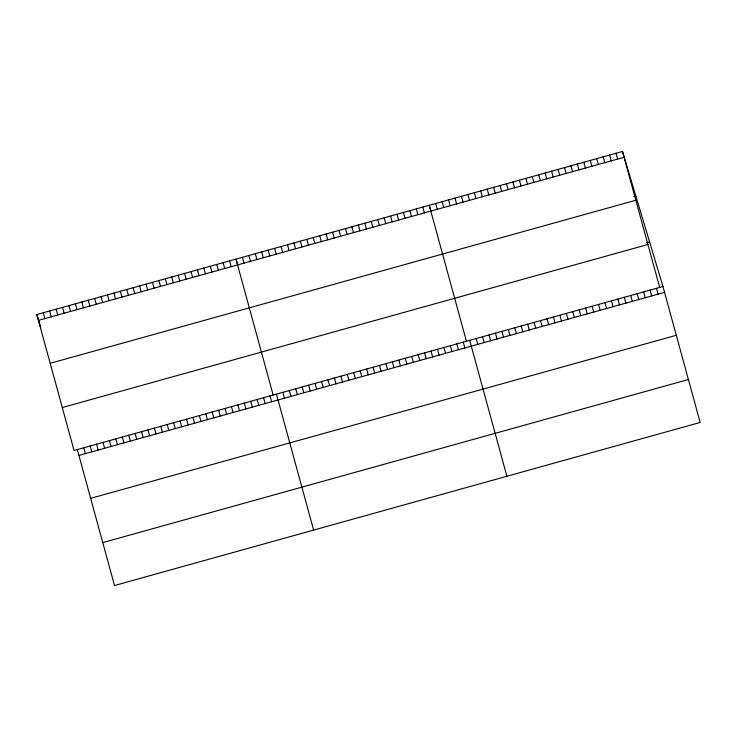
<?xml version="1.0" encoding="UTF-8"?>
<svg xmlns="http://www.w3.org/2000/svg" width="737" height="737" viewBox="0 0 737 737"><rect width="100%" height="100%" fill="white"/><g stroke="black" fill="none" stroke-linecap="round" stroke-linejoin="round"><path stroke-width="1.11" d="M662.959 286.518L74.041 450.482L36.85 314.542L622.489 151.463L662.959 286.518L700.15 422.458L114.511 585.537L77.321 449.588M38.444 320.365L624.082 157.294M633.691 196.632L635.847 196.033M50.19 363.304L635.828 200.234M646.386 242.851L649.601 241.948M62.295 407.543L647.934 244.472M78.914 455.42L664.553 292.34M90.66 498.35L676.299 335.28M102.765 542.598L688.404 379.518M430.795 210.524L429.229 205.282L466.42 341.222M237.535 264.334L235.969 259.092L273.16 395.041M36.85 314.542L40.775 327.652M622.489 151.463L659.679 287.412M656.52 288.314L658.113 294.137M616.04 153.259L617.634 159.081M650.08 290.102L651.674 295.933M609.6 155.056L611.194 160.878M643.631 291.898L645.225 297.72M603.161 156.852L604.755 162.674M637.192 293.695L638.786 299.517M596.721 158.639L598.315 164.471M630.752 295.482L632.346 301.313M590.273 160.436L591.866 166.258M624.303 297.278L625.897 303.1M583.833 162.232L585.427 168.054M617.864 299.075L619.458 304.897M577.393 164.019L578.987 169.851M611.424 300.871L613.018 306.693M570.954 165.816L572.548 171.638M604.985 302.658L606.579 308.49M564.505 167.612L566.099 173.435M598.536 304.455L600.13 310.277M558.066 169.409L559.659 175.231M592.097 306.251L593.69 312.073M551.626 171.196L553.22 177.027M585.657 308.038L587.251 313.87M545.177 172.992L546.771 178.815M579.218 309.835L580.811 315.657M538.738 174.789L540.332 180.611M572.769 311.631L574.363 317.454M532.298 176.576L533.892 182.407M566.329 313.428L567.923 319.25M525.859 178.372L527.452 184.195M559.89 315.215L561.483 321.046M519.41 180.169L521.004 185.991M553.45 317.011L555.044 322.834M512.97 181.965L514.564 187.788M547.001 318.808L548.595 324.63M506.531 183.753L508.125 189.584M540.562 320.595L542.156 326.427M500.091 185.549L501.685 191.371M534.122 322.391L535.716 328.214M493.643 187.345L495.236 193.168M527.674 324.188L529.267 330.01M487.203 189.133L488.797 194.964M521.234 325.984L522.828 331.807M480.764 190.929L482.357 196.751M514.794 327.772L516.388 333.603M474.324 192.725L475.918 198.548M508.355 329.568L509.949 335.39M467.875 194.522L469.469 200.344M501.906 331.364L503.5 337.187M461.436 196.309L463.029 202.141M495.467 333.152L497.06 338.983M454.996 198.106L456.59 203.928M489.027 334.948L490.621 340.77M448.547 199.902L450.141 205.724M482.588 336.745L484.181 342.567M442.108 201.689L443.702 207.521M476.139 338.541L477.733 344.363M435.668 203.486L437.262 209.308M469.699 340.328L506.89 476.277M463.26 342.125L464.854 347.947M422.78 207.079L424.374 212.901M456.82 343.921L458.414 349.743M416.341 208.866L417.934 214.697M450.371 345.708L451.965 351.54M409.901 210.662L411.495 216.485M443.932 347.505L445.526 353.327M403.461 212.459L405.055 218.281M437.492 349.301L439.086 355.123M397.013 214.246L398.606 220.077M431.044 351.098L432.637 356.92M390.573 216.042L392.167 221.865M424.604 352.885L426.198 358.716M384.134 217.839L385.727 223.661M418.165 354.681L419.758 360.504M377.694 219.635L379.288 225.458M411.725 356.478L413.319 362.3M371.245 221.422L372.839 227.254M405.276 358.265L406.87 364.096M364.806 223.219L366.4 229.041M398.837 360.061L400.431 365.884M358.366 225.015L359.96 230.838M392.397 361.858L393.991 367.68M351.918 226.803L353.511 232.634M385.958 363.654L387.551 369.477M345.478 228.599L347.072 234.421M379.509 365.441L381.103 371.273M339.038 230.395L340.632 236.218M373.069 367.238L374.663 373.06M332.599 232.192L334.193 238.014M366.63 369.034L368.224 374.857M326.15 233.979L327.744 239.811M360.19 370.822L361.784 376.653M319.711 235.776L321.304 241.598M353.742 372.618L355.335 378.44M313.271 237.572L314.865 243.394M347.302 374.414L348.896 380.237M306.832 239.359L308.425 245.191M340.863 376.211L342.456 382.033M300.383 241.156L301.977 246.978M334.414 377.998L336.008 383.83M293.943 242.952L295.537 248.774M327.974 379.795L329.568 385.617M287.504 244.748L289.097 250.571M321.535 381.591L323.128 387.413M281.064 246.536L282.658 252.367M315.095 383.378L316.689 389.21M274.615 248.332L276.209 254.154M308.646 385.175L310.24 390.997M268.176 250.129L269.77 255.951M302.207 386.971L303.801 392.793M261.736 251.916L263.33 257.747M295.767 388.767L297.361 394.59M255.288 253.712L256.881 259.535M289.328 390.555L290.922 396.386M248.848 255.509L250.442 261.331M282.879 392.351L284.473 398.173M242.409 257.305L244.002 263.127M276.439 394.148L313.63 530.087M270.018 395.935L271.612 401.757M229.539 260.88L231.132 266.711M263.597 397.722L265.191 403.544M223.118 262.676L224.711 268.498M257.167 399.509L258.761 405.332M216.696 264.463L218.29 270.286M250.746 401.297L252.34 407.128M210.275 266.25L211.869 272.073M244.325 403.084L245.918 408.915M203.854 268.038L205.448 273.86M237.904 404.88L239.497 410.702M197.424 269.825L199.018 275.656M231.482 406.667L233.076 412.49M191.003 271.612L192.597 277.444M225.052 408.455L226.646 414.277M184.582 273.399L186.175 279.231M218.631 410.242L220.225 416.064M178.161 275.196L179.754 281.018M212.21 412.029L213.804 417.851M171.739 276.983L173.333 282.805M205.789 413.816L207.383 419.648M165.309 278.77L166.903 284.593M199.359 415.604L200.952 421.435M158.888 280.557L160.482 286.38M192.937 417.4L194.531 423.222M152.467 282.345L154.061 288.176M186.516 419.187L188.11 425.009M146.046 284.132L147.64 289.963M180.095 420.974L181.689 426.797M139.615 285.919L141.209 291.751M173.674 422.762L175.268 428.584M133.194 287.716L134.788 293.538M167.244 424.549L168.837 430.38M126.773 289.503L128.367 295.325M160.823 426.336L162.416 432.168M120.352 291.29L121.946 297.112M154.401 428.123L155.995 433.955M113.931 293.077L115.525 298.9M147.98 429.92L149.574 435.742M107.501 294.864L109.094 300.696M141.559 431.707L143.153 437.529M101.08 296.652L102.673 302.483M135.129 433.494L136.723 439.316M94.658 298.439L96.252 304.27M128.708 435.281L130.302 441.104M88.237 300.235L89.831 306.058M122.287 437.069L123.88 442.9M81.816 302.023L83.41 307.845M115.866 438.856L117.459 444.687M75.386 303.81L76.98 309.632M109.435 440.643L111.029 446.475M68.965 305.597L70.559 311.419M103.014 442.44L104.608 448.262M62.544 307.384L64.137 313.216M96.593 444.227L98.187 450.049M56.123 309.172L57.716 315.003M90.172 446.014L91.766 451.836M49.692 310.959L51.286 316.79M83.751 447.801L85.345 453.623M43.271 312.755L44.865 318.577"/></g></svg>
